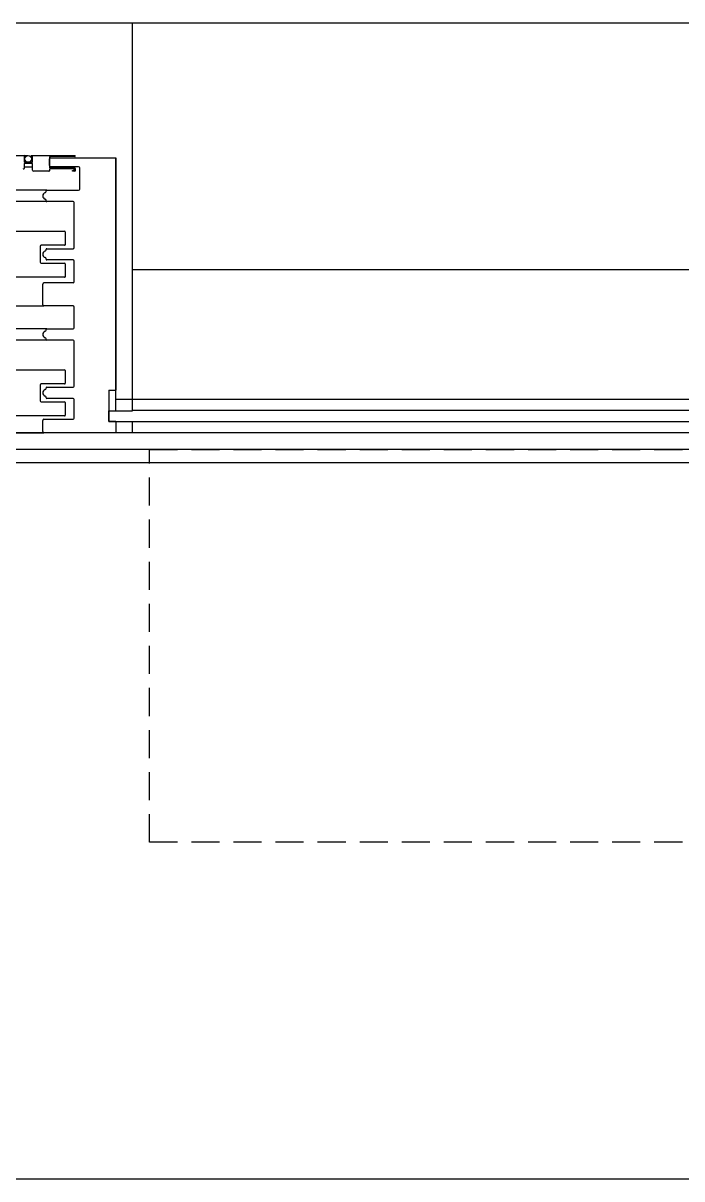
# Model space of a CAD drawing. Header units: millimetres. Extents: x -33000 to 294000, y 0 to 42408.
# Drawn here: x 13858 to 14445, y 6989 to 8019 of the extents above; entities that cross this region are included whole.
import ezdxf

# ---------------------------------------------------------------- set-up
doc = ezdxf.new("R2010")
doc.units = ezdxf.units.MM
doc.header["$LTSCALE"] = 50
doc.linetypes.add('( Hidden )', pattern=[0.375, 0.25, -0.125])
doc.layers.add('arch', color=8, linetype='Continuous')

msp = doc.modelspace()

# ---------------------------------------------------------------- linework, layer by layer
at = {"layer": 'arch', "ltscale": 25}
msp.add_line((16595, 8019.2), (7015, 8019.2), dxfattribs=at)
at = {"layer": 'arch'}
for p, q in [((13955, 7799.2), (13955, 8019.2)), ((13358.5, 7901.2), (13862, 7901.2)), ((13858.5, 7901.2), (13859, 7901.2)), ((13859, 7900.2), (13858.5, 7900.2)), ((13858.5, 7900.2), (13858.5, 7895.7)), ((13865, 7901.2), (13903.5, 7901.2)), ((13866, 7900.2), (13865, 7900.2)), ((13866, 7895.7), (13866, 7900.2)), ((13903.5, 7900.2), (13881.5, 7900.2)), ((13858.5, 7893.7), (13858.5, 7889.7)), ((13858.5, 7891.2), (13866, 7891.2)), ((13859, 7895.2), (13865.5, 7895.2)), ((13865.5, 7894.2), (13859, 7894.2)), ((13866, 7888.2), (13866, 7893.7)), ((13881, 7899.7), (13881, 7890.7)), ((13881, 7892.2), (13881, 7898.2)), ((13881.5, 7890.2), (13903.5, 7890.2)), ((13882, 7899.2), (13940, 7899.2)), ((13907, 7891.2), (13882, 7891.2)), ((13908, 7871.2), (13908, 7890.2)), ((13940, 7673.7), (13940, 7899.2)), ((13940, 7899.2), (13940, 7692.2)), ((13955, 7673.7), (13955, 7899.2)), ((13880.5, 7887.2), (13867, 7887.2)), ((13881, 7888.7), (13881, 7887.7)), ((13903, 7889.2), (13881.5, 7889.2)), ((13901.5, 7887.2), (13901.5, 7888)), ((13901.5, 7888), (13903, 7888)), ((13903.5, 7887.2), (13901.5, 7887.2)), ((13903, 7888), (13903, 7889.2)), ((13904, 7889.7), (13904, 7887.7)), ((13878.5, 7870.2), (13382.5, 7870.2)), ((13878, 7869.1), (13878, 7869.7)), ((13878.5, 7870.2), (13907, 7870.2)), ((13878.5, 7860.2), (13382.5, 7860.2)), ((13878, 7860.7), (13878, 7861.3)), ((13902, 7860.2), (13878.5, 7860.2)), ((13903, 7819.2), (13903, 7859.2)), ((13810.5, 7833.7), (13894.5, 7833.7)), ((13895, 7833.2), (13895, 7821.7)), ((13872.7, 7820.2), (13872.7, 7806.2)), ((13894.5, 7821.2), (13873.7, 7821.2)), ((13878, 7817.1), (13878, 7817.7)), ((13878.5, 7818.2), (13902, 7818.2)), ((13878, 7808.7), (13878, 7809.3)), ((13902, 7808.2), (13878.5, 7808.2)), ((13873.7, 7805.2), (13894.5, 7805.2)), ((13895, 7804.7), (13895, 7793.2)), ((13903, 7788.7), (13903, 7807.2)), ((14855, 7799.2), (13955, 7799.2)), ((13894.5, 7792.7), (13810.5, 7792.7)), ((13902, 7787.7), (13876, 7787.7)), ((13875, 7768.2), (13875, 7786.7)), ((12804, 7767.2), (13876, 7767.2)), ((13902, 7767.2), (13876, 7767.2)), ((13903, 7747.7), (13903, 7766.2)), ((13878.5, 7746.7), (13382.5, 7746.7)), ((13878, 7745.6), (13878, 7746.2)), ((13878.5, 7746.7), (13902, 7746.7)), ((13878.5, 7736.7), (13382.5, 7736.7)), ((13878, 7737.2), (13878, 7737.8)), ((13902, 7736.7), (13878.5, 7736.7)), ((13903, 7695.7), (13903, 7735.7)), ((13810.5, 7710.2), (13894.5, 7710.2)), ((13895, 7709.7), (13895, 7698.2)), ((13872.7, 7696.7), (13872.7, 7682.7)), ((13894.5, 7697.7), (13873.7, 7697.7)), ((13878, 7693.6), (13878, 7694.2)), ((13878.5, 7694.7), (13902, 7694.7)), ((13878, 7685.2), (13878, 7685.8)), ((13902, 7684.7), (13878.5, 7684.7)), ((13934, 7692.2), (13940, 7692.2)), ((13934, 7692.2), (13934, 7664.2)), ((13940, 7684.2), (14855, 7684.2)), ((13873.7, 7681.7), (13894.5, 7681.7)), ((13895, 7681.2), (13895, 7669.7)), ((13903, 7667.2), (13903, 7683.7)), ((13934, 7673.7), (13955, 7673.7)), ((13934, 7664.2), (13934, 7673.7)), ((13955, 7674.2), (14695, 7674.2)), ((13894.5, 7669.2), (13810.5, 7669.2)), ((13875, 7655.2), (13875, 7665.2)), ((13876, 7666.2), (13902, 7666.2)), ((13895, 7670.2), (13895, 7669.7)), ((13934, 7664.2), (13955, 7664.2)), ((13940, 7664.2), (13934, 7664.2)), ((13940, 7664.2), (13940, 7654.2)), ((13955, 7664.2), (14695, 7664.2)), ((13955, 7654.2), (13955, 7664.2)), ((14670, 7654.2), (10360, 7654.2)), ((12804, 7654.2), (13876, 7654.2)), ((13940, 7654.2), (13876, 7654.2)), ((14670, 7639.2), (10360, 7639.2)), ((14670, 7627.2), (10360, 7627.2)), ((10360, 6989.2), (14670, 6989.2))]:
    msp.add_line(p, q, dxfattribs=at)
at = {"layer": 'arch', "linetype": '( Hidden )', "ltscale": 2}
for p, q in [((13970, 7289.2), (13970, 7639.2)), ((13970, 7639.2), (14670, 7639.2)), ((14670, 7289.2), (13970, 7289.2))]:
    msp.add_line(p, q, dxfattribs=at)
at = {"layer": 'arch'}
msp.add_circle((13862, 7898.2), 3, dxfattribs=at)
for centre, radius, start, end in [((13858.5, 7900.2), 1, 90, 180), ((13859, 7900.7), 0.5, 270, 90), ((13865, 7900.7), 0.5, 90, 270), ((13881.5, 7899.7), 0.5, 90, 180), ((13903.5, 7900.7), 0.5, 270, 90), ((13859, 7895.7), 0.5, 180, 270), ((13859, 7893.7), 0.5, 90, 180), ((13865.5, 7895.7), 0.5, 270, 0), ((13865.5, 7893.7), 0.5, 0, 90), ((13882, 7898.2), 1, 90, 180), ((13882, 7892.2), 1, 180, 270), ((13881.5, 7890.7), 0.5, 180, 270), ((13903.5, 7889.7), 0.5, 0, 90), ((13907, 7890.2), 1, 0, 90), ((13858, 7889.7), 0.5, 180, 0), ((13867, 7888.2), 1, 180, 270), ((13880.5, 7887.7), 0.5, 270, 0), ((13881.5, 7888.7), 0.5, 90, 180), ((13903.5, 7887.7), 0.5, 270, 0), ((13878.5, 7869.7), 0.5, 90, 180), ((13907, 7871.2), 1, 270, 0), ((13878, 7865.2), 3, 104.4775, 255.5225), ((13877, 7869.1), 1, 284.4775, 0), ((13877, 7861.3), 1, 0, 75.5225), ((13878.5, 7860.7), 0.5, 180, 270), ((13902, 7859.2), 1, 0, 90), ((13894.5, 7833.2), 0.5, 0, 90), ((13873.7, 7820.2), 1, 90, 180), ((13878.5, 7817.7), 0.5, 89.9997, 180), ((13894.5, 7821.7), 0.5, 270, 0), ((13902, 7819.2), 1, 270, 0), ((13878, 7813.2), 3, 104.4775, 255.5225), ((13877, 7817.1), 1, 284.4775, 0), ((13877, 7809.3), 1, 0, 75.5225), ((13878.5, 7808.7), 0.5, 180, 270), ((13902, 7807.2), 1, 0, 90), ((13873.7, 7806.2), 1, 180, 270), ((13894.5, 7804.7), 0.5, 0, 90), ((13876, 7786.7), 1, 90, 180), ((13894.5, 7793.2), 0.5, 270, 0), ((13902, 7788.7), 1, 270, 0), ((13876, 7768.2), 1, 180, 270), ((13902, 7766.2), 1, 0, 90), ((13878.5, 7746.2), 0.5, 90, 180), ((13902, 7747.7), 1, 270, 0), ((13878, 7741.7), 3, 104.4775, 255.5225), ((13877, 7745.6), 1, 284.4775, 0), ((13877, 7737.8), 1, 0, 75.5225), ((13878.5, 7737.2), 0.5, 180, 270), ((13902, 7735.7), 1, 0, 90), ((13894.5, 7709.7), 0.5, 0, 90), ((13873.7, 7696.7), 1, 90, 180), ((13878.5, 7694.2), 0.5, 90, 180), ((13894.5, 7698.2), 0.5, 270, 0), ((13902, 7695.7), 1, 270, 0), ((13878, 7689.7), 3, 104.4775, 255.5225), ((13877, 7693.6), 1, 284.4775, 0), ((13877, 7685.8), 1, 0, 75.5225), ((13878.5, 7685.2), 0.5, 180, 270), ((13902, 7683.7), 1, 0, 90), ((13873.7, 7682.7), 1, 180, 270), ((13894.5, 7681.2), 0.5, 0, 90), ((13876, 7665.2), 1, 90, 180), ((13894.5, 7669.7), 0.5, 270, 0), ((13902, 7667.2), 1, 270, 0), ((13876, 7655.2), 1, 180, 270)]:
    msp.add_arc(centre, radius, start, end, dxfattribs=at)

doc.saveas('drawing.dxf')
